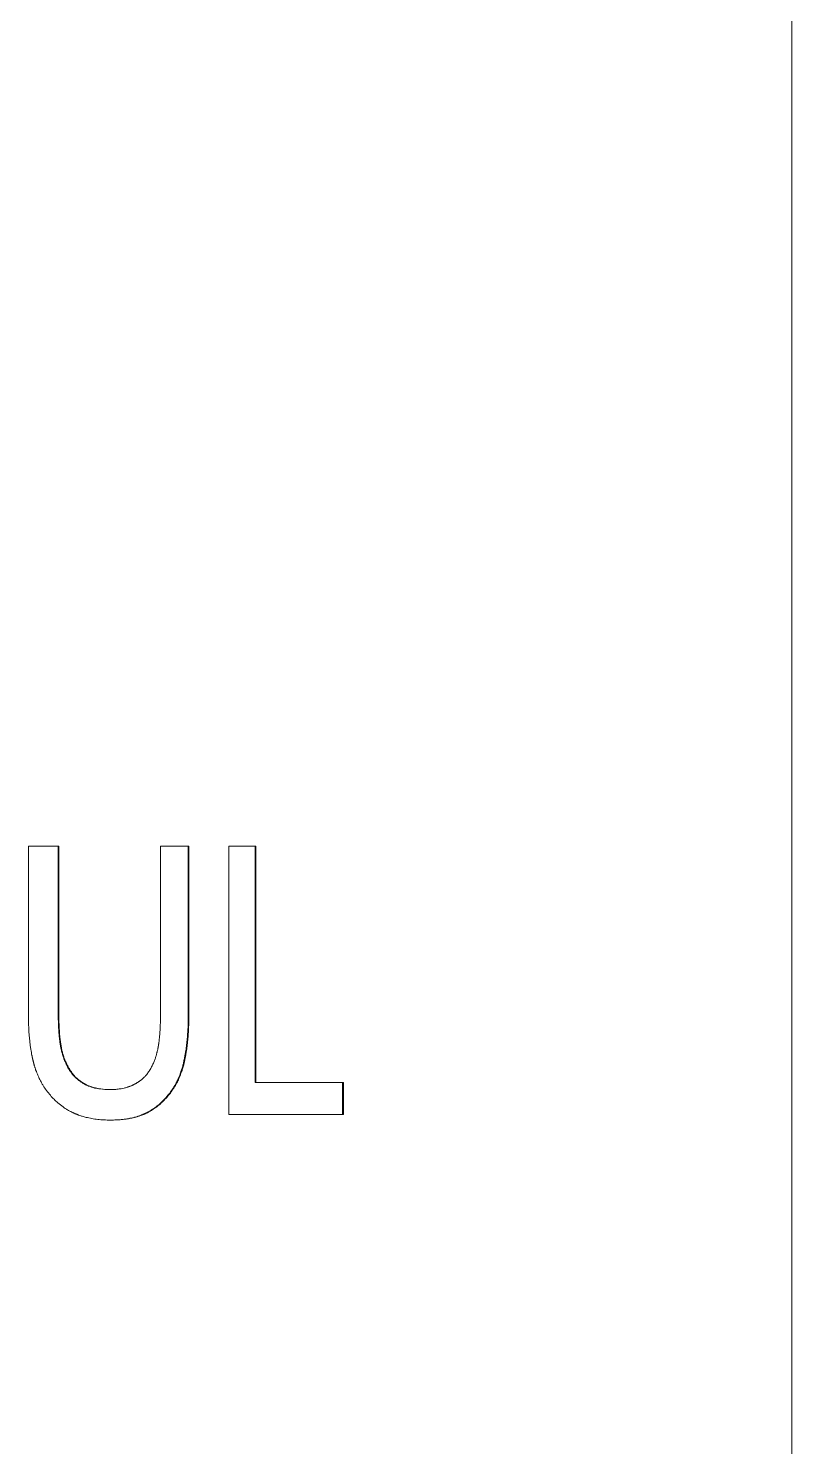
# Model space of a CAD drawing. Header units: millimetres. Extents: x 0 to 8410, y 0 to 5940.
# Drawn here: x 602.49 to 609.59, y 4856.11 to 4869.32 of the extents above; entities that cross this region are included whole.
import ezdxf

# ---------------------------------------------------------------- set-up
doc = ezdxf.new("R2010")
doc.units = ezdxf.units.MM
doc.header["$LTSCALE"] = 10
doc.layers.add('가시적인 것(ISO)', color=3, linetype='Continuous', lineweight=5, true_color=0x00ff00)

msp = doc.modelspace()

# ---------------------------------------------------------------- linework, layer by layer
at = {"layer": '가시적인 것(ISO)'}
for p, q in [((609.594, 4870.596), (609.594, 4841.596)), ((602.771, 4861.7), (602.487, 4861.7)), ((602.487, 4860.14), (602.487, 4861.7)), ((602.771, 4861.7), (602.771, 4860.14)), ((603.982, 4861.7), (603.717, 4861.7)), ((603.717, 4860.132), (603.717, 4861.7)), ((603.982, 4861.7), (603.982, 4860.14)), ((604.606, 4861.7), (604.353, 4861.7)), ((604.353, 4859.2), (604.353, 4861.7)), ((604.606, 4861.7), (604.606, 4859.496)), ((603.244, 4859.431), (603.25, 4859.431)), ((603.786, 4859.378), (603.792, 4859.378)), ((604.6, 4859.496), (604.606, 4859.496)), ((605.42, 4859.496), (604.606, 4859.496)), ((605.42, 4859.496), (605.42, 4859.2)), ((604.353, 4859.2), (605.42, 4859.2))]:
    msp.add_line(p, q, dxfattribs=at)
for points in [[(602.766, 4861.7), (602.766, 4861.18), (602.766, 4860.66), (602.766, 4860.14)], [(603.976, 4861.7), (603.976, 4861.18), (603.976, 4860.66), (603.976, 4860.14)], [(604.6, 4861.7), (604.6, 4860.965), (604.6, 4860.23), (604.6, 4859.496)]]:
    msp.add_open_spline(points, degree=3, dxfattribs=at)
for points, knots in [([(602.692, 4859.378), (602.679, 4859.393), (602.667, 4859.407), (602.656, 4859.423), (602.645, 4859.438), (602.634, 4859.454), (602.624, 4859.47), (602.619, 4859.479), (602.614, 4859.487), (602.61, 4859.495), (602.603, 4859.508), (602.596, 4859.521), (602.589, 4859.534), (602.587, 4859.538), (602.585, 4859.543), (602.583, 4859.547), (602.579, 4859.556), (602.575, 4859.565), (602.571, 4859.574), (602.569, 4859.579), (602.568, 4859.584), (602.566, 4859.588), (602.563, 4859.595), (602.56, 4859.602), (602.558, 4859.609), (602.557, 4859.612), (602.556, 4859.614), (602.555, 4859.616), (602.554, 4859.621), (602.552, 4859.626), (602.55, 4859.631), (602.55, 4859.633), (602.549, 4859.636), (602.548, 4859.638), (602.547, 4859.642), (602.546, 4859.645), (602.545, 4859.649), (602.544, 4859.65), (602.544, 4859.651), (602.544, 4859.653), (602.543, 4859.655), (602.542, 4859.658), (602.541, 4859.66), (602.541, 4859.661), (602.541, 4859.663), (602.54, 4859.664), (602.54, 4859.666), (602.539, 4859.669), (602.538, 4859.671), (602.538, 4859.673), (602.538, 4859.674), (602.537, 4859.675), (602.537, 4859.677), (602.536, 4859.679), (602.536, 4859.681), (602.535, 4859.683), (602.535, 4859.684), (602.534, 4859.686), (602.534, 4859.688), (602.533, 4859.69), (602.533, 4859.692), (602.532, 4859.694), (602.532, 4859.696), (602.531, 4859.698), (602.531, 4859.7), (602.53, 4859.703), (602.529, 4859.705), (602.529, 4859.707), (602.529, 4859.708), (602.529, 4859.709), (602.528, 4859.712), (602.527, 4859.715), (602.527, 4859.717), (602.526, 4859.718), (602.526, 4859.72), (602.526, 4859.721), (602.525, 4859.724), (602.525, 4859.726), (602.524, 4859.729), (602.524, 4859.73), (602.524, 4859.732), (602.523, 4859.733), (602.522, 4859.737), (602.522, 4859.741), (602.521, 4859.745), (602.52, 4859.748), (602.52, 4859.751), (602.519, 4859.753), (602.518, 4859.759), (602.517, 4859.764), (602.516, 4859.77), (602.516, 4859.773), (602.515, 4859.775), (602.515, 4859.778), (602.513, 4859.787), (602.512, 4859.795), (602.51, 4859.804), (602.509, 4859.809), (602.508, 4859.815), (602.508, 4859.821), (602.506, 4859.833), (602.504, 4859.845), (602.503, 4859.857), (602.502, 4859.863), (602.501, 4859.869), (602.501, 4859.875), (602.499, 4859.894), (602.497, 4859.912), (602.495, 4859.932), (602.494, 4859.945), (602.493, 4859.958), (602.492, 4859.971), (602.491, 4859.998), (602.489, 4860.025), (602.488, 4860.053), (602.488, 4860.081), (602.487, 4860.11), (602.487, 4860.14)], [0, 0, 0, 0, 0.166667, 0.166667, 0.166667, 0.333333, 0.333333, 0.333333, 0.416667, 0.416667, 0.416667, 0.541667, 0.541667, 0.541667, 0.583333, 0.583333, 0.583333, 0.666667, 0.666667, 0.666667, 0.708333, 0.708333, 0.708333, 0.770833, 0.770833, 0.770833, 0.791667, 0.791667, 0.791667, 0.833333, 0.833333, 0.833333, 0.854167, 0.854167, 0.854167, 0.885417, 0.885417, 0.885417, 0.895833, 0.895833, 0.895833, 0.916667, 0.916667, 0.916667, 0.927083, 0.927083, 0.927083, 0.947917, 0.947917, 0.947917, 0.958333, 0.958333, 0.958333, 0.973958, 0.973958, 0.973958, 0.989583, 0.989583, 0.989583, 1.005208, 1.005208, 1.005208, 1.020833, 1.020833, 1.020833, 1.041667, 1.041667, 1.041667, 1.052083, 1.052083, 1.052083, 1.072917, 1.072917, 1.072917, 1.083333, 1.083333, 1.083333, 1.104167, 1.104167, 1.104167, 1.114583, 1.114583, 1.114583, 1.145833, 1.145833, 1.145833, 1.166667, 1.166667, 1.166667, 1.208333, 1.208333, 1.208333, 1.229167, 1.229167, 1.229167, 1.291667, 1.291667, 1.291667, 1.333333, 1.333333, 1.333333, 1.416667, 1.416667, 1.416667, 1.458333, 1.458333, 1.458333, 1.583333, 1.583333, 1.583333, 1.666667, 1.666667, 1.666667, 1.833333, 1.833333, 1.833333, 2, 2, 2, 2]), ([(602.766, 4860.14), (602.766, 4860.121), (602.766, 4860.102), (602.766, 4860.083), (602.767, 4860.065), (602.767, 4860.047), (602.768, 4860.03), (602.768, 4860.021), (602.769, 4860.013), (602.769, 4860.005), (602.77, 4859.992), (602.77, 4859.98), (602.771, 4859.968), (602.771, 4859.964), (602.772, 4859.96), (602.772, 4859.956), (602.773, 4859.948), (602.773, 4859.94), (602.774, 4859.933), (602.774, 4859.929), (602.775, 4859.925), (602.775, 4859.921), (602.776, 4859.916), (602.776, 4859.91), (602.777, 4859.905), (602.777, 4859.903), (602.777, 4859.901), (602.778, 4859.9), (602.778, 4859.896), (602.778, 4859.892), (602.779, 4859.889), (602.779, 4859.887), (602.779, 4859.885), (602.779, 4859.884), (602.78, 4859.881), (602.78, 4859.878), (602.78, 4859.876), (602.781, 4859.875), (602.781, 4859.874), (602.781, 4859.873), (602.781, 4859.872), (602.781, 4859.87), (602.782, 4859.868), (602.782, 4859.867), (602.782, 4859.866), (602.782, 4859.866), (602.782, 4859.864), (602.782, 4859.862), (602.783, 4859.861), (602.783, 4859.86), (602.783, 4859.859), (602.783, 4859.858), (602.783, 4859.857), (602.783, 4859.856), (602.784, 4859.854), (602.784, 4859.853), (602.784, 4859.852), (602.784, 4859.851), (602.784, 4859.849), (602.785, 4859.848), (602.785, 4859.847), (602.785, 4859.846), (602.785, 4859.844), (602.785, 4859.843), (602.786, 4859.842), (602.786, 4859.84), (602.786, 4859.838), (602.786, 4859.838), (602.786, 4859.837), (602.787, 4859.836), (602.787, 4859.834), (602.787, 4859.833), (602.787, 4859.831), (602.788, 4859.83), (602.788, 4859.829), (602.788, 4859.829), (602.788, 4859.827), (602.789, 4859.825), (602.789, 4859.824), (602.789, 4859.823), (602.789, 4859.822), (602.789, 4859.821), (602.79, 4859.819), (602.79, 4859.817), (602.791, 4859.814), (602.791, 4859.813), (602.791, 4859.811), (602.792, 4859.81), (602.792, 4859.806), (602.793, 4859.803), (602.794, 4859.8), (602.794, 4859.799), (602.795, 4859.797), (602.795, 4859.795), (602.796, 4859.791), (602.797, 4859.786), (602.798, 4859.781), (602.799, 4859.778), (602.8, 4859.775), (602.801, 4859.772), (602.803, 4859.766), (602.804, 4859.76), (602.806, 4859.754), (602.807, 4859.751), (602.808, 4859.748), (602.809, 4859.745), (602.812, 4859.736), (602.815, 4859.727), (602.818, 4859.719), (602.82, 4859.713), (602.823, 4859.707), (602.825, 4859.701), (602.83, 4859.69), (602.835, 4859.679), (602.84, 4859.668), (602.845, 4859.657), (602.851, 4859.646), (602.856, 4859.635)], [0, 0, 0, 0, 0.166667, 0.166667, 0.166667, 0.333333, 0.333333, 0.333333, 0.416667, 0.416667, 0.416667, 0.541667, 0.541667, 0.541667, 0.583333, 0.583333, 0.583333, 0.666667, 0.666667, 0.666667, 0.708333, 0.708333, 0.708333, 0.770833, 0.770833, 0.770833, 0.791667, 0.791667, 0.791667, 0.833333, 0.833333, 0.833333, 0.854167, 0.854167, 0.854167, 0.885417, 0.885417, 0.885417, 0.895833, 0.895833, 0.895833, 0.916667, 0.916667, 0.916667, 0.927083, 0.927083, 0.927083, 0.947917, 0.947917, 0.947917, 0.958333, 0.958333, 0.958333, 0.973958, 0.973958, 0.973958, 0.989583, 0.989583, 0.989583, 1.005208, 1.005208, 1.005208, 1.020833, 1.020833, 1.020833, 1.041667, 1.041667, 1.041667, 1.052083, 1.052083, 1.052083, 1.072917, 1.072917, 1.072917, 1.083333, 1.083333, 1.083333, 1.104167, 1.104167, 1.104167, 1.114583, 1.114583, 1.114583, 1.145833, 1.145833, 1.145833, 1.166667, 1.166667, 1.166667, 1.208333, 1.208333, 1.208333, 1.229167, 1.229167, 1.229167, 1.291667, 1.291667, 1.291667, 1.333333, 1.333333, 1.333333, 1.416667, 1.416667, 1.416667, 1.458333, 1.458333, 1.458333, 1.583333, 1.583333, 1.583333, 1.666667, 1.666667, 1.666667, 1.833333, 1.833333, 1.833333, 2, 2, 2, 2]), ([(602.771, 4860.14), (602.771, 4860.121), (602.771, 4860.102), (602.771, 4860.083), (602.772, 4860.065), (602.772, 4860.047), (602.773, 4860.03), (602.773, 4860.021), (602.774, 4860.013), (602.774, 4860.005), (602.775, 4859.992), (602.776, 4859.98), (602.777, 4859.968), (602.777, 4859.964), (602.777, 4859.96), (602.777, 4859.956), (602.778, 4859.948), (602.779, 4859.94), (602.779, 4859.933), (602.78, 4859.929), (602.78, 4859.925), (602.78, 4859.921), (602.781, 4859.916), (602.782, 4859.91), (602.782, 4859.905), (602.782, 4859.903), (602.783, 4859.901), (602.783, 4859.9), (602.783, 4859.896), (602.784, 4859.892), (602.784, 4859.889), (602.784, 4859.887), (602.785, 4859.885), (602.785, 4859.884), (602.785, 4859.881), (602.785, 4859.878), (602.786, 4859.876), (602.786, 4859.875), (602.786, 4859.874), (602.786, 4859.873), (602.786, 4859.872), (602.787, 4859.87), (602.787, 4859.868), (602.787, 4859.867), (602.787, 4859.866), (602.787, 4859.866), (602.787, 4859.864), (602.788, 4859.862), (602.788, 4859.861), (602.788, 4859.86), (602.788, 4859.859), (602.788, 4859.858), (602.789, 4859.857), (602.789, 4859.856), (602.789, 4859.854), (602.789, 4859.853), (602.789, 4859.852), (602.789, 4859.851), (602.79, 4859.849), (602.79, 4859.848), (602.79, 4859.847), (602.79, 4859.846), (602.79, 4859.844), (602.791, 4859.843), (602.791, 4859.842), (602.791, 4859.84), (602.791, 4859.838), (602.792, 4859.838), (602.792, 4859.837), (602.792, 4859.836), (602.792, 4859.834), (602.793, 4859.833), (602.793, 4859.831), (602.793, 4859.83), (602.793, 4859.829), (602.793, 4859.829), (602.794, 4859.827), (602.794, 4859.825), (602.794, 4859.824), (602.794, 4859.823), (602.794, 4859.822), (602.795, 4859.821), (602.795, 4859.819), (602.796, 4859.817), (602.796, 4859.814), (602.796, 4859.813), (602.797, 4859.811), (602.797, 4859.81), (602.798, 4859.806), (602.798, 4859.803), (602.799, 4859.8), (602.8, 4859.799), (602.8, 4859.797), (602.8, 4859.795), (602.801, 4859.791), (602.803, 4859.786), (602.804, 4859.781), (602.805, 4859.778), (602.805, 4859.775), (602.806, 4859.772), (602.808, 4859.766), (602.81, 4859.76), (602.812, 4859.754), (602.812, 4859.751), (602.813, 4859.748), (602.814, 4859.745), (602.817, 4859.736), (602.82, 4859.727), (602.824, 4859.719), (602.826, 4859.713), (602.828, 4859.707), (602.83, 4859.701), (602.835, 4859.69), (602.84, 4859.679), (602.845, 4859.668), (602.85, 4859.657), (602.856, 4859.646), (602.862, 4859.635)], [0, 0, 0, 0, 0.166667, 0.166667, 0.166667, 0.333333, 0.333333, 0.333333, 0.416667, 0.416667, 0.416667, 0.541667, 0.541667, 0.541667, 0.583333, 0.583333, 0.583333, 0.666667, 0.666667, 0.666667, 0.708333, 0.708333, 0.708333, 0.770833, 0.770833, 0.770833, 0.791667, 0.791667, 0.791667, 0.833333, 0.833333, 0.833333, 0.854167, 0.854167, 0.854167, 0.885417, 0.885417, 0.885417, 0.895833, 0.895833, 0.895833, 0.916667, 0.916667, 0.916667, 0.927083, 0.927083, 0.927083, 0.947917, 0.947917, 0.947917, 0.958333, 0.958333, 0.958333, 0.973958, 0.973958, 0.973958, 0.989583, 0.989583, 0.989583, 1.005208, 1.005208, 1.005208, 1.020833, 1.020833, 1.020833, 1.041667, 1.041667, 1.041667, 1.052083, 1.052083, 1.052083, 1.072917, 1.072917, 1.072917, 1.083333, 1.083333, 1.083333, 1.104167, 1.104167, 1.104167, 1.114583, 1.114583, 1.114583, 1.145833, 1.145833, 1.145833, 1.166667, 1.166667, 1.166667, 1.208333, 1.208333, 1.208333, 1.229167, 1.229167, 1.229167, 1.291667, 1.291667, 1.291667, 1.333333, 1.333333, 1.333333, 1.416667, 1.416667, 1.416667, 1.458333, 1.458333, 1.458333, 1.583333, 1.583333, 1.583333, 1.666667, 1.666667, 1.666667, 1.833333, 1.833333, 1.833333, 2, 2, 2, 2]), ([(603.631, 4859.635), (603.636, 4859.646), (603.642, 4859.657), (603.647, 4859.668), (603.652, 4859.679), (603.656, 4859.69), (603.661, 4859.701), (603.663, 4859.707), (603.665, 4859.713), (603.667, 4859.718), (603.67, 4859.727), (603.673, 4859.736), (603.676, 4859.745), (603.677, 4859.748), (603.678, 4859.751), (603.679, 4859.754), (603.68, 4859.76), (603.682, 4859.766), (603.684, 4859.772), (603.684, 4859.775), (603.685, 4859.778), (603.686, 4859.781), (603.687, 4859.786), (603.688, 4859.79), (603.689, 4859.795), (603.69, 4859.796), (603.69, 4859.798), (603.69, 4859.799), (603.691, 4859.803), (603.692, 4859.806), (603.692, 4859.809), (603.693, 4859.81), (603.693, 4859.812), (603.693, 4859.814), (603.694, 4859.816), (603.694, 4859.818), (603.695, 4859.821), (603.695, 4859.821), (603.695, 4859.822), (603.695, 4859.823), (603.695, 4859.825), (603.696, 4859.826), (603.696, 4859.828), (603.696, 4859.829), (603.696, 4859.829), (603.696, 4859.83), (603.697, 4859.832), (603.697, 4859.833), (603.697, 4859.835), (603.697, 4859.836), (603.697, 4859.837), (603.698, 4859.837), (603.698, 4859.839), (603.698, 4859.84), (603.698, 4859.841), (603.698, 4859.842), (603.699, 4859.843), (603.699, 4859.845), (603.699, 4859.846), (603.699, 4859.847), (603.699, 4859.848), (603.7, 4859.85), (603.7, 4859.851), (603.7, 4859.852), (603.7, 4859.854), (603.7, 4859.855), (603.701, 4859.857), (603.701, 4859.858), (603.701, 4859.859), (603.701, 4859.859), (603.701, 4859.861), (603.701, 4859.863), (603.702, 4859.864), (603.702, 4859.865), (603.702, 4859.866), (603.702, 4859.867), (603.702, 4859.869), (603.702, 4859.87), (603.703, 4859.872), (603.703, 4859.873), (603.703, 4859.874), (603.703, 4859.874), (603.703, 4859.877), (603.704, 4859.88), (603.704, 4859.882), (603.704, 4859.884), (603.704, 4859.886), (603.705, 4859.887), (603.705, 4859.891), (603.705, 4859.894), (603.706, 4859.898), (603.706, 4859.9), (603.706, 4859.901), (603.706, 4859.903), (603.707, 4859.909), (603.708, 4859.914), (603.708, 4859.919), (603.708, 4859.923), (603.709, 4859.927), (603.709, 4859.931), (603.71, 4859.938), (603.71, 4859.945), (603.711, 4859.953), (603.711, 4859.957), (603.712, 4859.961), (603.712, 4859.965), (603.713, 4859.976), (603.713, 4859.988), (603.714, 4860.001), (603.714, 4860.009), (603.715, 4860.017), (603.715, 4860.025), (603.716, 4860.042), (603.716, 4860.059), (603.717, 4860.077), (603.717, 4860.095), (603.717, 4860.113), (603.717, 4860.132)], [0, 0, 0, 0, 0.166667, 0.166667, 0.166667, 0.333333, 0.333333, 0.333333, 0.416667, 0.416667, 0.416667, 0.541667, 0.541667, 0.541667, 0.583333, 0.583333, 0.583333, 0.666667, 0.666667, 0.666667, 0.708333, 0.708333, 0.708333, 0.770833, 0.770833, 0.770833, 0.791667, 0.791667, 0.791667, 0.833333, 0.833333, 0.833333, 0.854167, 0.854167, 0.854167, 0.885417, 0.885417, 0.885417, 0.895833, 0.895833, 0.895833, 0.916667, 0.916667, 0.916667, 0.927083, 0.927083, 0.927083, 0.947917, 0.947917, 0.947917, 0.958333, 0.958333, 0.958333, 0.973958, 0.973958, 0.973958, 0.989583, 0.989583, 0.989583, 1.005208, 1.005208, 1.005208, 1.020833, 1.020833, 1.020833, 1.041667, 1.041667, 1.041667, 1.052083, 1.052083, 1.052083, 1.072917, 1.072917, 1.072917, 1.083333, 1.083333, 1.083333, 1.104167, 1.104167, 1.104167, 1.114583, 1.114583, 1.114583, 1.145833, 1.145833, 1.145833, 1.166667, 1.166667, 1.166667, 1.208333, 1.208333, 1.208333, 1.229167, 1.229167, 1.229167, 1.291667, 1.291667, 1.291667, 1.333333, 1.333333, 1.333333, 1.416667, 1.416667, 1.416667, 1.458333, 1.458333, 1.458333, 1.583333, 1.583333, 1.583333, 1.666667, 1.666667, 1.666667, 1.833333, 1.833333, 1.833333, 2, 2, 2, 2]), ([(603.976, 4860.14), (603.976, 4860.111), (603.975, 4860.082), (603.975, 4860.055), (603.974, 4860.027), (603.973, 4860), (603.971, 4859.974), (603.97, 4859.961), (603.97, 4859.948), (603.969, 4859.935), (603.967, 4859.916), (603.965, 4859.897), (603.964, 4859.879), (603.963, 4859.873), (603.962, 4859.867), (603.962, 4859.86), (603.96, 4859.848), (603.959, 4859.836), (603.957, 4859.825), (603.957, 4859.819), (603.956, 4859.813), (603.955, 4859.807), (603.954, 4859.799), (603.952, 4859.79), (603.951, 4859.781), (603.951, 4859.779), (603.95, 4859.776), (603.95, 4859.773), (603.949, 4859.767), (603.948, 4859.762), (603.947, 4859.756), (603.946, 4859.754), (603.946, 4859.751), (603.945, 4859.748), (603.945, 4859.744), (603.944, 4859.74), (603.943, 4859.736), (603.943, 4859.734), (603.943, 4859.733), (603.942, 4859.732), (603.942, 4859.729), (603.941, 4859.726), (603.941, 4859.724), (603.941, 4859.722), (603.94, 4859.721), (603.94, 4859.72), (603.939, 4859.717), (603.939, 4859.714), (603.938, 4859.712), (603.938, 4859.71), (603.938, 4859.709), (603.938, 4859.708), (603.937, 4859.706), (603.937, 4859.704), (603.936, 4859.702), (603.936, 4859.7), (603.935, 4859.698), (603.935, 4859.696), (603.935, 4859.694), (603.934, 4859.692), (603.934, 4859.69), (603.933, 4859.688), (603.933, 4859.686), (603.932, 4859.684), (603.932, 4859.682), (603.931, 4859.679), (603.931, 4859.677), (603.93, 4859.675), (603.93, 4859.674), (603.93, 4859.673), (603.929, 4859.67), (603.928, 4859.668), (603.928, 4859.665), (603.927, 4859.664), (603.927, 4859.663), (603.927, 4859.661), (603.926, 4859.659), (603.925, 4859.656), (603.925, 4859.654), (603.924, 4859.653), (603.924, 4859.651), (603.924, 4859.65), (603.923, 4859.646), (603.922, 4859.643), (603.921, 4859.639), (603.92, 4859.637), (603.919, 4859.634), (603.918, 4859.632), (603.917, 4859.627), (603.915, 4859.622), (603.914, 4859.617), (603.913, 4859.615), (603.912, 4859.612), (603.912, 4859.61), (603.909, 4859.603), (603.907, 4859.595), (603.904, 4859.588), (603.903, 4859.584), (603.901, 4859.579), (603.899, 4859.574), (603.896, 4859.565), (603.892, 4859.556), (603.888, 4859.547), (603.886, 4859.543), (603.884, 4859.538), (603.882, 4859.534), (603.876, 4859.52), (603.87, 4859.507), (603.863, 4859.495), (603.859, 4859.486), (603.854, 4859.478), (603.85, 4859.47), (603.84, 4859.453), (603.83, 4859.438), (603.82, 4859.422), (603.809, 4859.407), (603.798, 4859.392), (603.786, 4859.378)], [0, 0, 0, 0, 0.166667, 0.166667, 0.166667, 0.333333, 0.333333, 0.333333, 0.416667, 0.416667, 0.416667, 0.541667, 0.541667, 0.541667, 0.583333, 0.583333, 0.583333, 0.666667, 0.666667, 0.666667, 0.708333, 0.708333, 0.708333, 0.770833, 0.770833, 0.770833, 0.791667, 0.791667, 0.791667, 0.833333, 0.833333, 0.833333, 0.854167, 0.854167, 0.854167, 0.885417, 0.885417, 0.885417, 0.895833, 0.895833, 0.895833, 0.916667, 0.916667, 0.916667, 0.927083, 0.927083, 0.927083, 0.947917, 0.947917, 0.947917, 0.958333, 0.958333, 0.958333, 0.973958, 0.973958, 0.973958, 0.989583, 0.989583, 0.989583, 1.005208, 1.005208, 1.005208, 1.020833, 1.020833, 1.020833, 1.041667, 1.041667, 1.041667, 1.052083, 1.052083, 1.052083, 1.072917, 1.072917, 1.072917, 1.083333, 1.083333, 1.083333, 1.104167, 1.104167, 1.104167, 1.114583, 1.114583, 1.114583, 1.145833, 1.145833, 1.145833, 1.166667, 1.166667, 1.166667, 1.208333, 1.208333, 1.208333, 1.229167, 1.229167, 1.229167, 1.291667, 1.291667, 1.291667, 1.333333, 1.333333, 1.333333, 1.416667, 1.416667, 1.416667, 1.458333, 1.458333, 1.458333, 1.583333, 1.583333, 1.583333, 1.666667, 1.666667, 1.666667, 1.833333, 1.833333, 1.833333, 2, 2, 2, 2]), ([(603.982, 4860.14), (603.982, 4860.111), (603.982, 4860.082), (603.981, 4860.055), (603.98, 4860.027), (603.979, 4860), (603.977, 4859.974), (603.977, 4859.961), (603.976, 4859.948), (603.975, 4859.935), (603.973, 4859.916), (603.972, 4859.897), (603.97, 4859.879), (603.969, 4859.873), (603.968, 4859.867), (603.968, 4859.86), (603.966, 4859.848), (603.965, 4859.836), (603.963, 4859.825), (603.963, 4859.819), (603.962, 4859.813), (603.961, 4859.807), (603.96, 4859.799), (603.958, 4859.79), (603.957, 4859.781), (603.957, 4859.779), (603.956, 4859.776), (603.956, 4859.773), (603.955, 4859.767), (603.954, 4859.762), (603.953, 4859.756), (603.952, 4859.754), (603.952, 4859.751), (603.952, 4859.748), (603.951, 4859.744), (603.95, 4859.74), (603.949, 4859.736), (603.949, 4859.734), (603.949, 4859.733), (603.948, 4859.732), (603.948, 4859.729), (603.947, 4859.726), (603.947, 4859.724), (603.947, 4859.722), (603.946, 4859.721), (603.946, 4859.72), (603.946, 4859.717), (603.945, 4859.714), (603.944, 4859.712), (603.944, 4859.71), (603.944, 4859.709), (603.944, 4859.708), (603.943, 4859.706), (603.943, 4859.704), (603.942, 4859.702), (603.942, 4859.7), (603.942, 4859.698), (603.941, 4859.696), (603.941, 4859.694), (603.94, 4859.692), (603.94, 4859.69), (603.939, 4859.688), (603.939, 4859.686), (603.938, 4859.684), (603.938, 4859.682), (603.937, 4859.679), (603.937, 4859.677), (603.936, 4859.675), (603.936, 4859.674), (603.936, 4859.673), (603.935, 4859.67), (603.934, 4859.668), (603.934, 4859.665), (603.933, 4859.664), (603.933, 4859.663), (603.933, 4859.661), (603.932, 4859.659), (603.932, 4859.656), (603.931, 4859.654), (603.93, 4859.653), (603.93, 4859.651), (603.93, 4859.65), (603.929, 4859.646), (603.928, 4859.643), (603.927, 4859.639), (603.926, 4859.637), (603.925, 4859.634), (603.925, 4859.632), (603.923, 4859.627), (603.922, 4859.622), (603.92, 4859.617), (603.919, 4859.615), (603.918, 4859.612), (603.918, 4859.61), (603.915, 4859.603), (603.913, 4859.595), (603.91, 4859.588), (603.909, 4859.584), (603.907, 4859.579), (603.905, 4859.574), (603.902, 4859.565), (603.898, 4859.556), (603.894, 4859.547), (603.892, 4859.543), (603.89, 4859.538), (603.888, 4859.534), (603.882, 4859.52), (603.876, 4859.507), (603.87, 4859.495), (603.865, 4859.486), (603.861, 4859.478), (603.856, 4859.47), (603.846, 4859.453), (603.836, 4859.438), (603.826, 4859.422), (603.815, 4859.407), (603.804, 4859.392), (603.792, 4859.378)], [0, 0, 0, 0, 0.166667, 0.166667, 0.166667, 0.333333, 0.333333, 0.333333, 0.416667, 0.416667, 0.416667, 0.541667, 0.541667, 0.541667, 0.583333, 0.583333, 0.583333, 0.666667, 0.666667, 0.666667, 0.708333, 0.708333, 0.708333, 0.770833, 0.770833, 0.770833, 0.791667, 0.791667, 0.791667, 0.833333, 0.833333, 0.833333, 0.854167, 0.854167, 0.854167, 0.885417, 0.885417, 0.885417, 0.895833, 0.895833, 0.895833, 0.916667, 0.916667, 0.916667, 0.927083, 0.927083, 0.927083, 0.947917, 0.947917, 0.947917, 0.958333, 0.958333, 0.958333, 0.973958, 0.973958, 0.973958, 0.989583, 0.989583, 0.989583, 1.005208, 1.005208, 1.005208, 1.020833, 1.020833, 1.020833, 1.041667, 1.041667, 1.041667, 1.052083, 1.052083, 1.052083, 1.072917, 1.072917, 1.072917, 1.083333, 1.083333, 1.083333, 1.104167, 1.104167, 1.104167, 1.114583, 1.114583, 1.114583, 1.145833, 1.145833, 1.145833, 1.166667, 1.166667, 1.166667, 1.208333, 1.208333, 1.208333, 1.229167, 1.229167, 1.229167, 1.291667, 1.291667, 1.291667, 1.333333, 1.333333, 1.333333, 1.416667, 1.416667, 1.416667, 1.458333, 1.458333, 1.458333, 1.583333, 1.583333, 1.583333, 1.666667, 1.666667, 1.666667, 1.833333, 1.833333, 1.833333, 2, 2, 2, 2]), ([(602.856, 4859.635), (602.863, 4859.624), (602.869, 4859.613), (602.876, 4859.603), (602.883, 4859.593), (602.891, 4859.583), (602.899, 4859.573), (602.902, 4859.569), (602.906, 4859.564), (602.911, 4859.56), (602.917, 4859.553), (602.923, 4859.546), (602.929, 4859.54), (602.932, 4859.538), (602.934, 4859.536), (602.936, 4859.534), (602.941, 4859.53), (602.945, 4859.526), (602.95, 4859.522), (602.952, 4859.521), (602.954, 4859.519), (602.957, 4859.517), (602.961, 4859.513), (602.966, 4859.51), (602.971, 4859.506), (602.974, 4859.504), (602.976, 4859.503), (602.979, 4859.501), (602.982, 4859.499), (602.986, 4859.496), (602.99, 4859.494), (602.991, 4859.493), (602.993, 4859.492), (602.994, 4859.491), (602.996, 4859.49), (602.998, 4859.489), (603, 4859.488), (603, 4859.488), (603.001, 4859.487), (603.002, 4859.487), (603.003, 4859.486), (603.004, 4859.486), (603.005, 4859.485), (603.006, 4859.485), (603.007, 4859.484), (603.008, 4859.484), (603.009, 4859.483), (603.01, 4859.482), (603.011, 4859.482), (603.012, 4859.481), (603.013, 4859.481), (603.014, 4859.48), (603.015, 4859.48), (603.016, 4859.479), (603.018, 4859.478), (603.019, 4859.478), (603.019, 4859.478), (603.02, 4859.477), (603.022, 4859.476), (603.024, 4859.475), (603.026, 4859.474), (603.028, 4859.474), (603.029, 4859.473), (603.03, 4859.472), (603.035, 4859.47), (603.039, 4859.468), (603.043, 4859.467), (603.046, 4859.465), (603.049, 4859.464), (603.052, 4859.463), (603.058, 4859.461), (603.064, 4859.459), (603.07, 4859.457), (603.073, 4859.456), (603.076, 4859.455), (603.079, 4859.454), (603.085, 4859.452), (603.091, 4859.45), (603.097, 4859.448), (603.101, 4859.448), (603.104, 4859.447), (603.107, 4859.446), (603.123, 4859.442), (603.14, 4859.439), (603.157, 4859.437), (603.184, 4859.433), (603.213, 4859.431), (603.244, 4859.431)], [0, 0, 0, 0, 0.166667, 0.166667, 0.166667, 0.333333, 0.333333, 0.333333, 0.416667, 0.416667, 0.416667, 0.541667, 0.541667, 0.541667, 0.583333, 0.583333, 0.583333, 0.666667, 0.666667, 0.666667, 0.708333, 0.708333, 0.708333, 0.791667, 0.791667, 0.791667, 0.833333, 0.833333, 0.833333, 0.895833, 0.895833, 0.895833, 0.916667, 0.916667, 0.916667, 0.947917, 0.947917, 0.947917, 0.958333, 0.958333, 0.958333, 0.973958, 0.973958, 0.973958, 0.989583, 0.989583, 0.989583, 1.005208, 1.005208, 1.005208, 1.020833, 1.020833, 1.020833, 1.041667, 1.041667, 1.041667, 1.052083, 1.052083, 1.052083, 1.083333, 1.083333, 1.083333, 1.104167, 1.104167, 1.104167, 1.166667, 1.166667, 1.166667, 1.208333, 1.208333, 1.208333, 1.291667, 1.291667, 1.291667, 1.333333, 1.333333, 1.333333, 1.416667, 1.416667, 1.416667, 1.458333, 1.458333, 1.458333, 1.666667, 1.666667, 1.666667, 2, 2, 2, 2]), ([(602.862, 4859.635), (602.868, 4859.624), (602.875, 4859.613), (602.882, 4859.603), (602.889, 4859.593), (602.896, 4859.583), (602.904, 4859.573), (602.908, 4859.569), (602.912, 4859.564), (602.916, 4859.56), (602.922, 4859.553), (602.928, 4859.546), (602.935, 4859.54), (602.937, 4859.538), (602.939, 4859.536), (602.942, 4859.534), (602.946, 4859.53), (602.95, 4859.526), (602.955, 4859.522), (602.957, 4859.521), (602.96, 4859.519), (602.962, 4859.517), (602.967, 4859.513), (602.972, 4859.51), (602.977, 4859.506), (602.979, 4859.504), (602.982, 4859.503), (602.984, 4859.501), (602.988, 4859.499), (602.992, 4859.496), (602.995, 4859.494), (602.997, 4859.493), (602.998, 4859.492), (602.999, 4859.491), (603.001, 4859.49), (603.003, 4859.489), (603.005, 4859.488), (603.006, 4859.488), (603.007, 4859.487), (603.007, 4859.487), (603.008, 4859.486), (603.009, 4859.486), (603.01, 4859.485), (603.011, 4859.485), (603.012, 4859.484), (603.013, 4859.484), (603.014, 4859.483), (603.015, 4859.482), (603.016, 4859.482), (603.017, 4859.481), (603.018, 4859.481), (603.019, 4859.48), (603.021, 4859.48), (603.022, 4859.479), (603.023, 4859.478), (603.024, 4859.478), (603.025, 4859.478), (603.025, 4859.477), (603.027, 4859.476), (603.03, 4859.475), (603.032, 4859.474), (603.033, 4859.474), (603.034, 4859.473), (603.036, 4859.472), (603.04, 4859.47), (603.044, 4859.468), (603.049, 4859.467), (603.051, 4859.465), (603.054, 4859.464), (603.057, 4859.463), (603.063, 4859.461), (603.069, 4859.459), (603.075, 4859.457), (603.078, 4859.456), (603.081, 4859.455), (603.084, 4859.454), (603.09, 4859.452), (603.097, 4859.45), (603.103, 4859.448), (603.106, 4859.448), (603.109, 4859.447), (603.112, 4859.446), (603.129, 4859.442), (603.145, 4859.439), (603.162, 4859.437), (603.19, 4859.433), (603.219, 4859.431), (603.25, 4859.431)], [0, 0, 0, 0, 0.166667, 0.166667, 0.166667, 0.333333, 0.333333, 0.333333, 0.416667, 0.416667, 0.416667, 0.541667, 0.541667, 0.541667, 0.583333, 0.583333, 0.583333, 0.666667, 0.666667, 0.666667, 0.708333, 0.708333, 0.708333, 0.791667, 0.791667, 0.791667, 0.833333, 0.833333, 0.833333, 0.895833, 0.895833, 0.895833, 0.916667, 0.916667, 0.916667, 0.947917, 0.947917, 0.947917, 0.958333, 0.958333, 0.958333, 0.973958, 0.973958, 0.973958, 0.989583, 0.989583, 0.989583, 1.005208, 1.005208, 1.005208, 1.020833, 1.020833, 1.020833, 1.041667, 1.041667, 1.041667, 1.052083, 1.052083, 1.052083, 1.083333, 1.083333, 1.083333, 1.104167, 1.104167, 1.104167, 1.166667, 1.166667, 1.166667, 1.208333, 1.208333, 1.208333, 1.291667, 1.291667, 1.291667, 1.333333, 1.333333, 1.333333, 1.416667, 1.416667, 1.416667, 1.458333, 1.458333, 1.458333, 1.666667, 1.666667, 1.666667, 2, 2, 2, 2]), ([(603.25, 4859.431), (603.264, 4859.431), (603.278, 4859.431), (603.292, 4859.432), (603.305, 4859.433), (603.319, 4859.435), (603.332, 4859.437), (603.339, 4859.437), (603.345, 4859.439), (603.352, 4859.44), (603.361, 4859.442), (603.371, 4859.444), (603.38, 4859.446), (603.384, 4859.447), (603.387, 4859.448), (603.39, 4859.448), (603.396, 4859.45), (603.402, 4859.452), (603.408, 4859.454), (603.411, 4859.455), (603.414, 4859.456), (603.417, 4859.457), (603.422, 4859.458), (603.426, 4859.46), (603.431, 4859.461), (603.432, 4859.462), (603.433, 4859.463), (603.435, 4859.463), (603.438, 4859.464), (603.441, 4859.465), (603.444, 4859.467), (603.445, 4859.467), (603.447, 4859.468), (603.448, 4859.468), (603.451, 4859.47), (603.454, 4859.471), (603.457, 4859.472), (603.458, 4859.473), (603.459, 4859.474), (603.461, 4859.474), (603.463, 4859.475), (603.465, 4859.476), (603.467, 4859.477), (603.468, 4859.478), (603.469, 4859.478), (603.469, 4859.478), (603.47, 4859.479), (603.471, 4859.479), (603.472, 4859.48), (603.473, 4859.48), (603.474, 4859.481), (603.475, 4859.481), (603.476, 4859.482), (603.478, 4859.482), (603.479, 4859.483), (603.48, 4859.484), (603.481, 4859.484), (603.482, 4859.485), (603.483, 4859.485), (603.484, 4859.486), (603.486, 4859.487), (603.486, 4859.487), (603.487, 4859.488), (603.488, 4859.488), (603.49, 4859.489), (603.492, 4859.49), (603.494, 4859.491), (603.495, 4859.492), (603.496, 4859.493), (603.498, 4859.494), (603.5, 4859.495), (603.503, 4859.497), (603.505, 4859.499), (603.507, 4859.499), (603.508, 4859.5), (603.509, 4859.501), (603.512, 4859.503), (603.514, 4859.504), (603.517, 4859.506), (603.518, 4859.507), (603.519, 4859.508), (603.521, 4859.509), (603.524, 4859.511), (603.528, 4859.514), (603.531, 4859.517), (603.534, 4859.519), (603.536, 4859.521), (603.539, 4859.522), (603.543, 4859.526), (603.548, 4859.53), (603.552, 4859.534), (603.554, 4859.536), (603.557, 4859.538), (603.559, 4859.54), (603.565, 4859.546), (603.572, 4859.553), (603.578, 4859.56), (603.582, 4859.564), (603.586, 4859.569), (603.59, 4859.573), (603.597, 4859.583), (603.604, 4859.593), (603.611, 4859.603), (603.618, 4859.613), (603.625, 4859.624), (603.631, 4859.635)], [0, 0, 0, 0, 0.166667, 0.166667, 0.166667, 0.333333, 0.333333, 0.333333, 0.416667, 0.416667, 0.416667, 0.541667, 0.541667, 0.541667, 0.583333, 0.583333, 0.583333, 0.666667, 0.666667, 0.666667, 0.708333, 0.708333, 0.708333, 0.770833, 0.770833, 0.770833, 0.791667, 0.791667, 0.791667, 0.833333, 0.833333, 0.833333, 0.854167, 0.854167, 0.854167, 0.895833, 0.895833, 0.895833, 0.916667, 0.916667, 0.916667, 0.947917, 0.947917, 0.947917, 0.958333, 0.958333, 0.958333, 0.973958, 0.973958, 0.973958, 0.989583, 0.989583, 0.989583, 1.005208, 1.005208, 1.005208, 1.020833, 1.020833, 1.020833, 1.041667, 1.041667, 1.041667, 1.052083, 1.052083, 1.052083, 1.083333, 1.083333, 1.083333, 1.104167, 1.104167, 1.104167, 1.145833, 1.145833, 1.145833, 1.166667, 1.166667, 1.166667, 1.208333, 1.208333, 1.208333, 1.229167, 1.229167, 1.229167, 1.291667, 1.291667, 1.291667, 1.333333, 1.333333, 1.333333, 1.416667, 1.416667, 1.416667, 1.458333, 1.458333, 1.458333, 1.583333, 1.583333, 1.583333, 1.666667, 1.666667, 1.666667, 1.833333, 1.833333, 1.833333, 2, 2, 2, 2]), ([(603.25, 4859.147), (603.229, 4859.147), (603.209, 4859.148), (603.19, 4859.149), (603.17, 4859.15), (603.151, 4859.151), (603.133, 4859.154), (603.123, 4859.155), (603.114, 4859.156), (603.105, 4859.157), (603.087, 4859.16), (603.069, 4859.163), (603.051, 4859.167), (603.043, 4859.169), (603.034, 4859.171), (603.026, 4859.173), (603.013, 4859.176), (603, 4859.18), (602.988, 4859.183), (602.984, 4859.185), (602.98, 4859.186), (602.976, 4859.187), (602.97, 4859.189), (602.964, 4859.191), (602.958, 4859.193), (602.956, 4859.194), (602.954, 4859.195), (602.952, 4859.196), (602.949, 4859.197), (602.946, 4859.198), (602.943, 4859.199), (602.942, 4859.199), (602.941, 4859.2), (602.94, 4859.2), (602.939, 4859.201), (602.937, 4859.201), (602.936, 4859.202), (602.934, 4859.203), (602.933, 4859.203), (602.931, 4859.204), (602.93, 4859.204), (602.928, 4859.205), (602.927, 4859.205), (602.926, 4859.206), (602.924, 4859.207), (602.923, 4859.207), (602.921, 4859.208), (602.919, 4859.209), (602.917, 4859.21), (602.916, 4859.21), (602.915, 4859.211), (602.914, 4859.211), (602.911, 4859.212), (602.909, 4859.214), (602.906, 4859.215), (602.904, 4859.216), (602.902, 4859.217), (602.9, 4859.218), (602.895, 4859.22), (602.889, 4859.223), (602.883, 4859.226), (602.88, 4859.228), (602.876, 4859.23), (602.873, 4859.231), (602.865, 4859.235), (602.858, 4859.239), (602.851, 4859.243), (602.848, 4859.246), (602.844, 4859.248), (602.841, 4859.25), (602.834, 4859.254), (602.827, 4859.258), (602.82, 4859.263), (602.817, 4859.265), (602.813, 4859.268), (602.81, 4859.27), (602.793, 4859.282), (602.777, 4859.294), (602.762, 4859.308), (602.737, 4859.329), (602.714, 4859.352), (602.692, 4859.378)], [0, 0, 0, 0, 0.166667, 0.166667, 0.166667, 0.333333, 0.333333, 0.333333, 0.416667, 0.416667, 0.416667, 0.583333, 0.583333, 0.583333, 0.666667, 0.666667, 0.666667, 0.791667, 0.791667, 0.791667, 0.833333, 0.833333, 0.833333, 0.895833, 0.895833, 0.895833, 0.916667, 0.916667, 0.916667, 0.947917, 0.947917, 0.947917, 0.958333, 0.958333, 0.958333, 0.973958, 0.973958, 0.973958, 0.989583, 0.989583, 0.989583, 1.005208, 1.005208, 1.005208, 1.020833, 1.020833, 1.020833, 1.041667, 1.041667, 1.041667, 1.052083, 1.052083, 1.052083, 1.083333, 1.083333, 1.083333, 1.104167, 1.104167, 1.104167, 1.166667, 1.166667, 1.166667, 1.208333, 1.208333, 1.208333, 1.291667, 1.291667, 1.291667, 1.333333, 1.333333, 1.333333, 1.416667, 1.416667, 1.416667, 1.458333, 1.458333, 1.458333, 1.666667, 1.666667, 1.666667, 2, 2, 2, 2]), ([(603.786, 4859.378), (603.775, 4859.365), (603.764, 4859.353), (603.753, 4859.341), (603.742, 4859.329), (603.73, 4859.317), (603.719, 4859.307), (603.713, 4859.301), (603.707, 4859.296), (603.701, 4859.291), (603.692, 4859.283), (603.682, 4859.276), (603.673, 4859.269), (603.67, 4859.266), (603.667, 4859.264), (603.663, 4859.262), (603.657, 4859.257), (603.651, 4859.253), (603.644, 4859.248), (603.641, 4859.246), (603.638, 4859.244), (603.634, 4859.242), (603.629, 4859.239), (603.624, 4859.236), (603.619, 4859.233), (603.618, 4859.232), (603.616, 4859.231), (603.614, 4859.23), (603.611, 4859.228), (603.608, 4859.226), (603.604, 4859.224), (603.602, 4859.224), (603.601, 4859.223), (603.599, 4859.222), (603.596, 4859.22), (603.592, 4859.218), (603.589, 4859.216), (603.587, 4859.215), (603.585, 4859.215), (603.583, 4859.214), (603.581, 4859.212), (603.578, 4859.211), (603.576, 4859.21), (603.575, 4859.21), (603.574, 4859.209), (603.573, 4859.209), (603.572, 4859.208), (603.57, 4859.207), (603.569, 4859.207), (603.568, 4859.206), (603.566, 4859.206), (603.565, 4859.205), (603.564, 4859.204), (603.562, 4859.204), (603.561, 4859.203), (603.56, 4859.203), (603.558, 4859.202), (603.557, 4859.202), (603.555, 4859.201), (603.553, 4859.2), (603.552, 4859.199), (603.551, 4859.199), (603.55, 4859.198), (603.549, 4859.198), (603.546, 4859.197), (603.543, 4859.196), (603.541, 4859.195), (603.539, 4859.194), (603.537, 4859.193), (603.535, 4859.193), (603.529, 4859.191), (603.524, 4859.189), (603.518, 4859.187), (603.514, 4859.185), (603.51, 4859.184), (603.506, 4859.183), (603.498, 4859.18), (603.49, 4859.178), (603.482, 4859.176), (603.478, 4859.174), (603.474, 4859.173), (603.47, 4859.172), (603.462, 4859.17), (603.453, 4859.168), (603.445, 4859.166), (603.441, 4859.166), (603.436, 4859.165), (603.432, 4859.164), (603.419, 4859.161), (603.406, 4859.159), (603.392, 4859.157), (603.383, 4859.156), (603.373, 4859.155), (603.364, 4859.153), (603.345, 4859.151), (603.326, 4859.15), (603.306, 4859.149), (603.287, 4859.148), (603.267, 4859.147), (603.247, 4859.147)], [0, 0, 0, 0, 0.166667, 0.166667, 0.166667, 0.333333, 0.333333, 0.333333, 0.416667, 0.416667, 0.416667, 0.541667, 0.541667, 0.541667, 0.583333, 0.583333, 0.583333, 0.666667, 0.666667, 0.666667, 0.708333, 0.708333, 0.708333, 0.770833, 0.770833, 0.770833, 0.791667, 0.791667, 0.791667, 0.833333, 0.833333, 0.833333, 0.854167, 0.854167, 0.854167, 0.895833, 0.895833, 0.895833, 0.916667, 0.916667, 0.916667, 0.947917, 0.947917, 0.947917, 0.958333, 0.958333, 0.958333, 0.973958, 0.973958, 0.973958, 0.989583, 0.989583, 0.989583, 1.005208, 1.005208, 1.005208, 1.020833, 1.020833, 1.020833, 1.041667, 1.041667, 1.041667, 1.052083, 1.052083, 1.052083, 1.083333, 1.083333, 1.083333, 1.104167, 1.104167, 1.104167, 1.166667, 1.166667, 1.166667, 1.208333, 1.208333, 1.208333, 1.291667, 1.291667, 1.291667, 1.333333, 1.333333, 1.333333, 1.416667, 1.416667, 1.416667, 1.458333, 1.458333, 1.458333, 1.583333, 1.583333, 1.583333, 1.666667, 1.666667, 1.666667, 1.833333, 1.833333, 1.833333, 1.992427, 1.992427, 1.992427, 1.992427]), ([(603.792, 4859.378), (603.781, 4859.365), (603.77, 4859.353), (603.759, 4859.341), (603.748, 4859.329), (603.736, 4859.317), (603.725, 4859.307), (603.719, 4859.301), (603.713, 4859.296), (603.707, 4859.291), (603.697, 4859.283), (603.688, 4859.276), (603.679, 4859.269), (603.676, 4859.266), (603.672, 4859.264), (603.669, 4859.262), (603.663, 4859.257), (603.656, 4859.253), (603.65, 4859.248), (603.647, 4859.246), (603.643, 4859.244), (603.64, 4859.242), (603.635, 4859.239), (603.63, 4859.236), (603.625, 4859.233), (603.624, 4859.232), (603.622, 4859.231), (603.62, 4859.23), (603.617, 4859.228), (603.613, 4859.226), (603.61, 4859.224), (603.608, 4859.224), (603.607, 4859.223), (603.605, 4859.222), (603.601, 4859.22), (603.598, 4859.218), (603.595, 4859.216), (603.593, 4859.215), (603.591, 4859.215), (603.589, 4859.214), (603.587, 4859.212), (603.584, 4859.211), (603.581, 4859.21), (603.581, 4859.21), (603.58, 4859.209), (603.579, 4859.209), (603.577, 4859.208), (603.576, 4859.207), (603.575, 4859.207), (603.574, 4859.206), (603.572, 4859.206), (603.571, 4859.205), (603.57, 4859.204), (603.568, 4859.204), (603.567, 4859.203), (603.566, 4859.203), (603.564, 4859.202), (603.563, 4859.202), (603.561, 4859.201), (603.559, 4859.2), (603.557, 4859.199), (603.556, 4859.199), (603.556, 4859.198), (603.555, 4859.198), (603.552, 4859.197), (603.549, 4859.196), (603.546, 4859.195), (603.545, 4859.194), (603.543, 4859.193), (603.541, 4859.193), (603.535, 4859.191), (603.53, 4859.189), (603.524, 4859.187), (603.52, 4859.185), (603.516, 4859.184), (603.512, 4859.183), (603.504, 4859.18), (603.496, 4859.178), (603.488, 4859.176), (603.484, 4859.174), (603.48, 4859.173), (603.476, 4859.172), (603.468, 4859.17), (603.459, 4859.168), (603.451, 4859.166), (603.446, 4859.166), (603.442, 4859.165), (603.438, 4859.164), (603.425, 4859.161), (603.411, 4859.159), (603.398, 4859.157), (603.388, 4859.156), (603.379, 4859.155), (603.37, 4859.153), (603.351, 4859.151), (603.331, 4859.15), (603.311, 4859.149), (603.291, 4859.148), (603.271, 4859.147), (603.25, 4859.147)], [0, 0, 0, 0, 0.166667, 0.166667, 0.166667, 0.333333, 0.333333, 0.333333, 0.416667, 0.416667, 0.416667, 0.541667, 0.541667, 0.541667, 0.583333, 0.583333, 0.583333, 0.666667, 0.666667, 0.666667, 0.708333, 0.708333, 0.708333, 0.770833, 0.770833, 0.770833, 0.791667, 0.791667, 0.791667, 0.833333, 0.833333, 0.833333, 0.854167, 0.854167, 0.854167, 0.895833, 0.895833, 0.895833, 0.916667, 0.916667, 0.916667, 0.947917, 0.947917, 0.947917, 0.958333, 0.958333, 0.958333, 0.973958, 0.973958, 0.973958, 0.989583, 0.989583, 0.989583, 1.005208, 1.005208, 1.005208, 1.020833, 1.020833, 1.020833, 1.041667, 1.041667, 1.041667, 1.052083, 1.052083, 1.052083, 1.083333, 1.083333, 1.083333, 1.104167, 1.104167, 1.104167, 1.166667, 1.166667, 1.166667, 1.208333, 1.208333, 1.208333, 1.291667, 1.291667, 1.291667, 1.333333, 1.333333, 1.333333, 1.416667, 1.416667, 1.416667, 1.458333, 1.458333, 1.458333, 1.583333, 1.583333, 1.583333, 1.666667, 1.666667, 1.666667, 1.833333, 1.833333, 1.833333, 2, 2, 2, 2]), ([(605.413, 4859.496), (605.413, 4859.487), (605.413, 4859.479), (605.413, 4859.471), (605.413, 4859.463), (605.413, 4859.455), (605.413, 4859.446), (605.413, 4859.442), (605.413, 4859.438), (605.413, 4859.434), (605.413, 4859.426), (605.413, 4859.418), (605.413, 4859.409), (605.413, 4859.405), (605.413, 4859.401), (605.413, 4859.397), (605.413, 4859.389), (605.413, 4859.381), (605.413, 4859.372), (605.413, 4859.368), (605.413, 4859.364), (605.413, 4859.36), (605.413, 4859.352), (605.413, 4859.344), (605.413, 4859.335), (605.413, 4859.331), (605.413, 4859.327), (605.413, 4859.323), (605.413, 4859.315), (605.413, 4859.307), (605.413, 4859.298), (605.413, 4859.294), (605.413, 4859.29), (605.413, 4859.286), (605.413, 4859.274), (605.413, 4859.261), (605.413, 4859.249), (605.413, 4859.233), (605.413, 4859.216), (605.413, 4859.2)], [0, 0, 0, 0, 0.00246488, 0.00246488, 0.00246488, 0.00492977, 0.00492977, 0.00492977, 0.00616221, 0.00616221, 0.00616221, 0.00862709, 0.00862709, 0.00862709, 0.00985954, 0.00985954, 0.00985954, 0.01232442, 0.01232442, 0.01232442, 0.01355686, 0.01355686, 0.01355686, 0.01602175, 0.01602175, 0.01602175, 0.01725419, 0.01725419, 0.01725419, 0.01971907, 0.01971907, 0.01971907, 0.02095151, 0.02095151, 0.02095151, 0.02464884, 0.02464884, 0.02464884, 0.02957861, 0.02957861, 0.02957861, 0.02957861])]:
    msp.add_open_spline(points, degree=3, knots=knots, dxfattribs=at)

doc.saveas('drawing.dxf')
